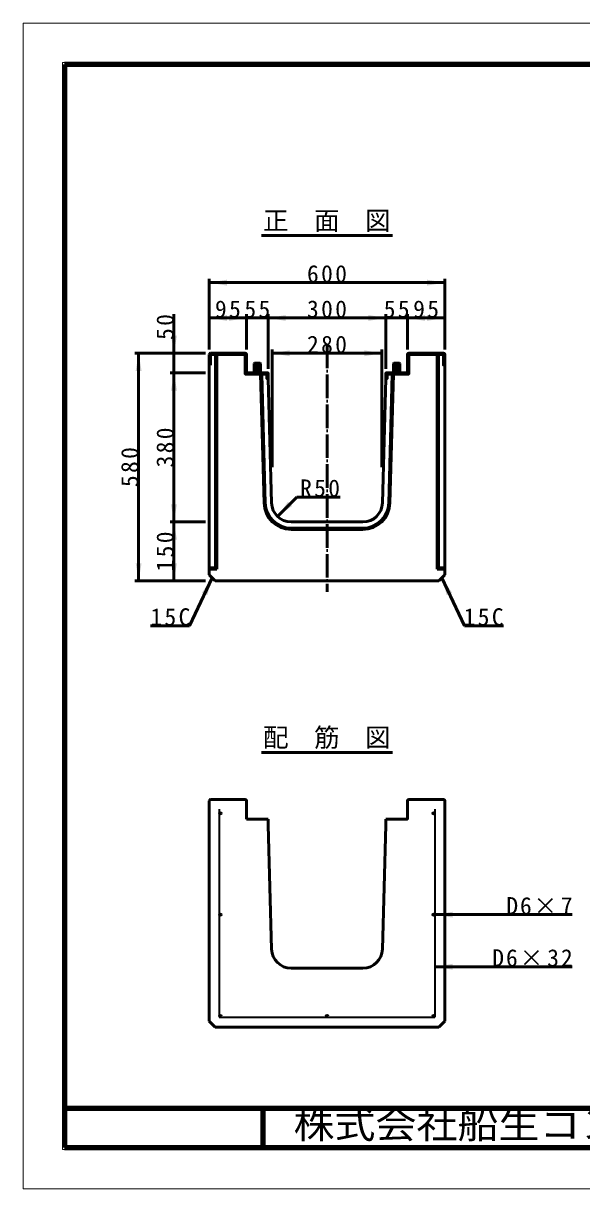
# Model space of a CAD drawing. Units: millimetres, scale not verified. Extents: x -2102 to 2102, y -1485 to 1485.
# Drawn here: x -2102 to -680, y -1485 to 1485 of the extents above; entities that cross this region are included whole.
import ezdxf
from ezdxf.enums import TextEntityAlignment as Align

# ---------------------------------------------------------------- set-up
doc = ezdxf.new("R2010")
doc.units = ezdxf.units.MM
doc.header["$LTSCALE"] = 5
doc.linetypes.add('LONG_DASHED_DOTTED', pattern=[15.25, 12, -1.5, 0.25, -1.5])
doc.layers.add('0-0_V-nasSTD', color=7, linetype='Continuous', lineweight=50)
doc.layers.add('0-1_0', color=7, linetype='Continuous', lineweight=50)
doc.styles.add('ＭＳ ゴシック', font='')
doc.styles.get('ＭＳ ゴシック').set_extended_font_data('MS Gothic')

msp = doc.modelspace()

# ---------------------------------------------------------------- linework, layer by layer
at = {"layer": '0-0_V-nasSTD', "lineweight": 100}
for p, q in [((-1997.5, 1380), (-1997.5, -1380)), ((-1997.5, -1280), (1997.5, -1280)), ((-1492.5, -1280), (-1492.5, -1380)), ((-1997.5, -1380), (1997.5, -1380))]:
    msp.add_line(p, q, dxfattribs=at)
at = {"layer": '0-0_V-nasSTD'}
for p, q in [((-1628.654, 834.105), (-1628.654, 654.105)), ((-1028.654, 834.105), (-1028.654, 654.105)), ((-1028.654, 824.105), (-1628.654, 824.105)), ((-1718.655, 744.105), (-1718.655, 644.105)), ((-1533.654, 744.105), (-1533.654, 654.105)), ((-1478.654, 744.105), (-1478.655, 604.105)), ((-1178.654, 744.105), (-1178.654, 604.105)), ((-1123.654, 744.105), (-1123.654, 654.105)), ((-1533.654, 734.105), (-1628.654, 734.105)), ((-1478.654, 734.105), (-1533.654, 734.105)), ((-1178.654, 734.105), (-1478.654, 734.105)), ((-1123.654, 734.105), (-1178.654, 734.105)), ((-1028.654, 734.105), (-1123.654, 734.105)), ((-1468.655, 654.105), (-1468.655, 354.105)), ((-1188.655, 654.105), (-1188.655, 354.105)), ((-1638.655, 644.105), (-1818.655, 644.105)), ((-1808.655, 644.105), (-1808.655, 64.105)), ((-1718.655, 644.105), (-1718.655, 594.105)), ((-1628.655, 640.605), (-1628.655, 79.105)), ((-1625.455, 639.505), (-1625.455, 614.105)), ((-1625.455, 639.505), (-1625.455, 614.105)), ((-1625.155, 644.105), (-1537.155, 644.105)), ((-1625.155, 644.105), (-1537.155, 644.105)), ((-1538.255, 640.905), (-1624.055, 640.905)), ((-1538.255, 640.905), (-1624.055, 640.905)), ((-1612.655, 640.905), (-1612.655, 97.105)), ((-1609.655, 640.905), (-1609.655, 94.105)), ((-1533.655, 640.605), (-1533.655, 594.105)), ((-1468.655, 644.105), (-1188.655, 644.105)), ((-1032.155, 644.105), (-1120.155, 644.105)), ((-1120.155, 644.105), (-1032.155, 644.105)), ((-1119.055, 640.905), (-1033.255, 640.905)), ((-1033.255, 640.905), (-1119.055, 640.905)), ((-1047.655, 94.105), (-1047.655, 640.905)), ((-1044.655, 97.105), (-1044.655, 640.905)), ((-1031.855, 639.505), (-1031.855, 614.105)), ((-1028.655, 79.105), (-1028.655, 640.605)), ((-1638.655, 594.105), (-1728.655, 594.105)), ((-1718.655, 594.105), (-1718.655, 214.105)), ((-1625.455, 614.105), (-1628.655, 614.105)), ((-1478.655, 594.105), (-1533.655, 594.105)), ((-1514.655, 594.105), (-1514.155, 599.105)), ((-1513.155, 619.105), (-1514.155, 618.105)), ((-1514.155, 599.105), (-1514.155, 618.105)), ((-1514.155, 617.384), (-1498.155, 616.825)), ((-1514.155, 615.384), (-1498.155, 614.825)), ((-1514.155, 613.384), (-1498.155, 612.825)), ((-1514.155, 611.384), (-1498.155, 610.825)), ((-1514.155, 609.384), (-1498.155, 608.825)), ((-1514.155, 607.384), (-1498.155, 606.825)), ((-1514.155, 605.384), (-1498.155, 604.825)), ((-1514.155, 603.384), (-1498.155, 602.825)), ((-1514.155, 601.384), (-1498.155, 600.825)), ((-1514.155, 599.384), (-1506.155, 599.105)), ((-1498.155, 599.105), (-1514.155, 599.105)), ((-1513.155, 619.105), (-1499.155, 619.105)), ((-1499.155, 619.105), (-1498.155, 618.105)), ((-1498.155, 599.105), (-1498.155, 618.105)), ((-1497.655, 594.105), (-1498.155, 599.105)), ((-1478.655, 579.105), (-1478.655, 594.105)), ((-1178.655, 579.105), (-1178.655, 594.105)), ((-1159.655, 594.105), (-1159.155, 599.105)), ((-1158.155, 619.105), (-1159.155, 618.105)), ((-1159.155, 599.105), (-1159.155, 618.105)), ((-1143.155, 617.384), (-1159.155, 616.825)), ((-1143.155, 615.384), (-1159.155, 614.825)), ((-1143.155, 613.384), (-1159.155, 612.825)), ((-1143.155, 611.384), (-1159.155, 610.825)), ((-1143.155, 609.384), (-1159.155, 608.825)), ((-1143.155, 607.384), (-1159.155, 606.825)), ((-1143.155, 605.384), (-1159.155, 604.825)), ((-1143.155, 603.384), (-1159.155, 602.825)), ((-1143.155, 601.384), (-1159.155, 600.825)), ((-1159.155, 599.105), (-1143.155, 599.105)), ((-1144.155, 619.105), (-1158.155, 619.105)), ((-1143.155, 599.384), (-1151.155, 599.105)), ((-1144.155, 619.105), (-1143.155, 618.105)), ((-1143.155, 599.105), (-1143.155, 618.105)), ((-1142.655, 594.105), (-1143.155, 599.105)), ((-1031.855, 614.105), (-1028.655, 614.105)), ((-1497.985, 590.905), (-1488.98, 262.215)), ((-1494.984, 590.905), (-1485.981, 262.297)), ((-1478.655, 579.105), (-1469.987, 262.735)), ((-1187.322, 262.735), (-1178.655, 579.105)), ((-1171.328, 262.297), (-1162.325, 590.905)), ((-1168.329, 262.215), (-1159.324, 590.905)), ((-1454.874, 228.269), (-1405.376, 277.766)), ((-1405.376, 277.766), (-1295.376, 277.766)), ((-1638.655, 214.105), (-1728.655, 214.105)), ((-1718.655, 214.105), (-1718.655, 64.105)), ((-1420.006, 214.105), (-1237.304, 214.105)), ((-1420.006, 198.105), (-1237.304, 198.105)), ((-1420.006, 195.105), (-1237.304, 195.105)), ((-1612.655, 97.105), (-1628.655, 97.105)), ((-1609.655, 94.105), (-1628.655, 94.105)), ((-1612.655, 97.105), (-1609.655, 94.105)), ((-1044.655, 97.105), (-1047.655, 94.105)), ((-1028.655, 94.105), (-1047.655, 94.105)), ((-1028.655, 97.105), (-1044.655, 97.105)), ((-1638.655, 64.105), (-1818.655, 64.105)), ((-1678.723, -50.603), (-1621.155, 71.605)), ((-1628.655, 79.105), (-1613.655, 64.105)), ((-1613.655, 64.105), (-1043.655, 64.105)), ((-1028.655, 79.105), (-1043.655, 64.105)), ((-978.586, -50.603), (-1036.155, 71.605)), ((-1778.723, -50.603), (-1678.723, -50.603)), ((-978.586, -50.603), (-878.586, -50.603)), ((-1628.654, -496.631), (-1628.654, -1058.131)), ((-1625.154, -493.131), (-1537.154, -493.131)), ((-1533.654, -496.631), (-1533.654, -543.131)), ((-1032.154, -493.131), (-1120.154, -493.131)), ((-1028.654, -1058.131), (-1028.654, -496.631)), ((-1478.654, -543.131), (-1533.654, -543.131)), ((-1478.654, -558.131), (-1478.654, -543.131)), ((-1478.654, -558.131), (-1469.987, -874.5)), ((-1187.322, -874.5), (-1178.654, -558.131)), ((-1178.654, -558.131), (-1178.654, -543.131)), ((-1053.654, -786.631), (-703.654, -786.631)), ((-1053.654, -919.39), (-703.654, -919.39)), ((-1420.005, -923.131), (-1237.303, -923.131)), ((-1628.654, -1058.131), (-1613.654, -1073.131)), ((-1028.654, -1058.131), (-1043.654, -1073.131)), ((-1613.654, -1073.131), (-1043.654, -1073.131))]:
    msp.add_line(p, q, dxfattribs=at)
at = {"layer": '0-0_V-nasSTD', "linetype": 'LONG_DASHED_DOTTED'}
msp.add_line((-1328.655, 666.105), (-1328.655, 36.105), dxfattribs=at)
at = {"layer": '0-0_V-nasSTD', "lineweight": 35}
for p, q in [((-1603.654, -518.131), (-1603.654, -1048.131)), ((-1053.654, -518.131), (-1053.654, -1048.131)), ((-1603.654, -1048.131), (-1053.654, -1048.131))]:
    msp.add_line(p, q, dxfattribs=at)
at = {"layer": '0-0_V-nasSTD', "lineweight": 18}
for points in [[(-2102.5, -1485), (-2102.5, 1485), (2102.5, 1485), (2102.5, -1485)], [(-2002.5, -1385), (-2002.5, 1385), (2002.5, 1385), (2002.5, -1385)]]:
    msp.add_lwpolyline(points, close=True, dxfattribs=at)
at = {"layer": '0-0_V-nasSTD', "lineweight": 100}
msp.add_lwpolyline([(1997.5, -1380), (1997.5, 1380), (-1997.5, 1380)], dxfattribs=at)
at = {"layer": '0-0_V-nasSTD'}
for points in [[(-1625.455, 614.105), (-1628.655, 614.105), (-1628.655, 640.605)], [(-1533.655, 640.605), (-1533.655, 594.105), (-1478.655, 594.105), (-1478.655, 579.105), (-1481.855, 579.105), (-1481.855, 590.905), (-1536.855, 590.905), (-1536.855, 639.505)], [(-1481.855, 590.905), (-1536.855, 590.905), (-1536.855, 639.505)], [(-1123.655, 640.605), (-1123.655, 594.105), (-1178.655, 594.105)], [(-1175.455, 579.105), (-1178.655, 579.105), (-1178.655, 594.105), (-1123.655, 594.105), (-1123.655, 640.605)], [(-1175.455, 590.905), (-1120.455, 590.905), (-1120.455, 639.505)], [(-1120.455, 639.505), (-1120.455, 590.905), (-1175.455, 590.905), (-1175.455, 579.105)], [(-1028.655, 640.605), (-1028.655, 614.105), (-1031.855, 614.105), (-1031.855, 639.505)], [(-1478.655, 579.105), (-1481.855, 579.105), (-1481.855, 590.955)], [(-1178.655, 579.105), (-1175.455, 579.105), (-1175.455, 590.905)], [(-1123.654, -496.631), (-1123.654, -543.131), (-1178.654, -543.131)]]:
    msp.add_lwpolyline(points, dxfattribs=at)
at = {"layer": '0-0_V-nasSTD', "lineweight": 35}
for centre in [(-1600.654, -528.131), (-1056.654, -528.131), (-1600.654, -786.631), (-1056.654, -786.631), (-1600.654, -1045.131), (-1328.654, -1045.131), (-1056.654, -1045.131)]:
    msp.add_circle(centre, 3, dxfattribs=at)
at = {"layer": '0-0_V-nasSTD'}
for centre, radius, start, end in [((-1625.155, 640.605), 3.5, 90, 180), ((-1625.155, 640.605), 3.5, 90, 180), ((-1624.055, 639.505), 1.4, 90, 180), ((-1624.055, 639.505), 1.4, 90, 180), ((-1538.255, 639.505), 1.4, 0, 90), ((-1538.255, 639.505), 1.4, 0, 90), ((-1537.155, 640.605), 3.5, 360, 90), ((-1537.155, 640.605), 3.5, 0, 90), ((-1120.155, 640.605), 3.5, 90, 180), ((-1120.155, 640.605), 3.5, 90, 180), ((-1119.055, 639.505), 1.4, 90, 180), ((-1119.055, 639.505), 1.4, 90, 180), ((-1033.255, 639.505), 1.4, 360, 90), ((-1033.255, 639.505), 1.4, 0, 90), ((-1032.155, 640.605), 3.5, 360, 90), ((-1032.155, 640.605), 3.5, 0, 90), ((-1420.006, 264.105), 69, 181.56935, 270), ((-1420.006, 264.105), 66, 181.56935, 270), ((-1420.006, 264.105), 50, 181.56935, 270), ((-1237.304, 264.105), 50, 270, 358.43065), ((-1237.304, 264.105), 66, 270, 358.43065), ((-1237.304, 264.105), 69, 270, 358.43065), ((-1625.154, -496.631), 3.5, 90, 180), ((-1537.154, -496.631), 3.5, 360, 90), ((-1120.154, -496.631), 3.5, 90, 180), ((-1032.154, -496.631), 3.5, 360, 90), ((-1420.005, -873.131), 50, 181.56935, 270), ((-1237.303, -873.131), 50, 270, 358.43065)]:
    msp.add_arc(centre, radius, start, end, dxfattribs=at)
for points in [[(-1628.654, 824.105), (-1583.654, 816.605), (-1583.654, 831.605)], [(-1073.654, 816.605), (-1073.654, 831.605), (-1028.654, 824.105)], [(-1628.654, 734.105), (-1583.654, 726.605), (-1583.654, 741.605)], [(-1578.654, 726.605), (-1578.654, 741.605), (-1533.654, 734.105)], [(-1478.654, 734.105), (-1433.654, 726.605), (-1433.654, 741.605)], [(-1223.654, 726.605), (-1223.654, 741.605), (-1178.654, 734.105)], [(-1123.654, 734.105), (-1078.654, 726.605), (-1078.654, 741.605)], [(-1073.654, 726.605), (-1073.654, 741.605), (-1028.654, 734.105)], [(-1726.155, 689.105), (-1718.655, 644.105), (-1711.155, 689.105)], [(-1816.155, 599.105), (-1808.655, 644.105), (-1801.155, 599.105)], [(-1628.655, 640.605), (-1628.583, 641.309), (-1625.367, 639.991)], [(-1628.655, 614.105), (-1628.655, 640.605), (-1625.455, 639.505)], [(-1628.655, 640.605), (-1625.455, 639.505), (-1625.438, 639.717)], [(-1628.655, 640.605), (-1625.438, 639.717), (-1625.367, 639.991)], [(-1628.655, 614.105), (-1625.455, 614.105), (-1625.455, 639.505)], [(-1628.583, 641.309), (-1628.371, 641.985), (-1625.243, 640.245)], [(-1628.583, 641.309), (-1625.367, 639.991), (-1625.243, 640.245)], [(-1628.371, 641.985), (-1628.027, 642.604), (-1625.243, 640.245)], [(-1628.027, 642.604), (-1627.566, 643.142), (-1625.069, 640.469)], [(-1628.027, 642.604), (-1625.243, 640.245), (-1625.069, 640.469)], [(-1627.566, 643.142), (-1627.006, 643.575), (-1625.069, 640.469)], [(-1627.006, 643.575), (-1626.37, 643.887), (-1624.854, 640.654)], [(-1627.006, 643.575), (-1625.069, 640.469), (-1624.854, 640.654)], [(-1626.37, 643.887), (-1625.685, 644.064), (-1624.854, 640.654)], [(-1625.685, 644.064), (-1625.155, 644.105), (-1624.607, 640.791)], [(-1625.685, 644.064), (-1624.854, 640.654), (-1624.607, 640.791)], [(-1625.155, 644.105), (-1624.607, 640.791), (-1624.336, 640.876)], [(-1625.155, 644.105), (-1624.336, 640.876), (-1624.055, 640.905)], [(-1625.155, 644.105), (-1624.055, 640.905), (-1537.155, 644.105)], [(-1624.055, 640.905), (-1538.255, 640.905), (-1537.155, 644.105)], [(-1538.255, 640.905), (-1538.043, 640.889), (-1537.155, 644.105)], [(-1538.043, 640.889), (-1537.768, 640.818), (-1537.155, 644.105)], [(-1537.768, 640.818), (-1537.155, 644.105), (-1536.45, 644.033)], [(-1537.768, 640.818), (-1537.514, 640.693), (-1536.45, 644.033)], [(-1537.514, 640.693), (-1536.45, 644.033), (-1535.774, 643.821)], [(-1537.514, 640.693), (-1535.774, 643.821), (-1535.155, 643.477)], [(-1537.514, 640.693), (-1537.29, 640.519), (-1535.155, 643.477)], [(-1537.29, 640.519), (-1535.155, 643.477), (-1534.618, 643.016)], [(-1537.29, 640.519), (-1534.618, 643.016), (-1534.184, 642.456)], [(-1537.29, 640.519), (-1537.106, 640.305), (-1534.184, 642.456)], [(-1537.106, 640.305), (-1534.184, 642.456), (-1533.872, 641.82)], [(-1537.106, 640.305), (-1533.872, 641.82), (-1533.695, 641.135)], [(-1537.106, 640.305), (-1536.968, 640.057), (-1533.695, 641.135)], [(-1536.968, 640.057), (-1533.695, 641.135), (-1533.655, 640.605)], [(-1536.968, 640.057), (-1536.883, 639.787), (-1533.655, 640.605)], [(-1536.883, 639.787), (-1536.855, 639.505), (-1533.655, 640.605)], [(-1536.855, 639.505), (-1533.655, 594.105), (-1533.655, 640.605)], [(-1536.855, 590.905), (-1536.855, 639.505), (-1533.655, 594.105)], [(-1468.655, 644.105), (-1423.655, 636.605), (-1423.655, 651.605)], [(-1233.655, 636.605), (-1233.655, 651.605), (-1188.655, 644.105)], [(-1123.655, 640.605), (-1123.583, 641.309), (-1120.367, 639.991)], [(-1123.655, 594.105), (-1123.655, 640.605), (-1120.455, 639.505)], [(-1123.655, 640.605), (-1120.455, 639.505), (-1120.438, 639.717)], [(-1123.655, 640.605), (-1120.438, 639.717), (-1120.367, 639.991)], [(-1123.655, 594.105), (-1120.455, 590.905), (-1120.455, 639.505)], [(-1123.583, 641.309), (-1123.371, 641.985), (-1120.243, 640.245)], [(-1123.583, 641.309), (-1120.367, 639.991), (-1120.243, 640.245)], [(-1123.371, 641.985), (-1123.027, 642.604), (-1120.243, 640.245)], [(-1123.027, 642.604), (-1122.566, 643.142), (-1120.069, 640.469)], [(-1123.027, 642.604), (-1120.243, 640.245), (-1120.069, 640.469)], [(-1122.566, 643.142), (-1122.006, 643.575), (-1120.069, 640.469)], [(-1122.006, 643.575), (-1121.37, 643.887), (-1119.854, 640.654)], [(-1122.006, 643.575), (-1120.069, 640.469), (-1119.854, 640.654)], [(-1121.37, 643.887), (-1120.685, 644.064), (-1119.854, 640.654)], [(-1120.685, 644.064), (-1120.155, 644.105), (-1119.607, 640.791)], [(-1120.685, 644.064), (-1119.854, 640.654), (-1119.607, 640.791)], [(-1120.155, 644.105), (-1119.607, 640.791), (-1119.336, 640.876)], [(-1120.155, 644.105), (-1119.336, 640.876), (-1119.055, 640.905)], [(-1120.155, 644.105), (-1119.055, 640.905), (-1032.155, 644.105)], [(-1119.055, 640.905), (-1033.255, 640.905), (-1032.155, 644.105)], [(-1033.255, 640.905), (-1033.043, 640.889), (-1032.155, 644.105)], [(-1033.043, 640.889), (-1032.768, 640.818), (-1032.155, 644.105)], [(-1032.768, 640.818), (-1032.155, 644.105), (-1031.45, 644.033)], [(-1032.768, 640.818), (-1032.514, 640.693), (-1031.45, 644.033)], [(-1032.514, 640.693), (-1031.45, 644.033), (-1030.774, 643.821)], [(-1032.514, 640.693), (-1030.774, 643.821), (-1030.155, 643.477)], [(-1032.514, 640.693), (-1032.29, 640.519), (-1030.155, 643.477)], [(-1032.29, 640.519), (-1030.155, 643.477), (-1029.618, 643.016)], [(-1032.29, 640.519), (-1029.618, 643.016), (-1029.184, 642.456)], [(-1032.29, 640.519), (-1032.106, 640.305), (-1029.184, 642.456)], [(-1032.106, 640.305), (-1029.184, 642.456), (-1028.872, 641.82)], [(-1032.106, 640.305), (-1028.872, 641.82), (-1028.695, 641.135)], [(-1032.106, 640.305), (-1031.968, 640.057), (-1028.695, 641.135)], [(-1031.968, 640.057), (-1028.695, 641.135), (-1028.655, 640.605)], [(-1031.968, 640.057), (-1031.883, 639.787), (-1028.655, 640.605)], [(-1031.883, 639.787), (-1031.855, 639.505), (-1028.655, 640.605)], [(-1031.855, 639.505), (-1028.655, 614.105), (-1028.655, 640.605)], [(-1031.855, 614.105), (-1031.855, 639.505), (-1028.655, 614.105)], [(-1726.155, 549.105), (-1718.655, 594.105), (-1711.155, 549.105)], [(-1536.855, 590.905), (-1533.655, 594.105), (-1481.855, 590.905)], [(-1533.655, 594.105), (-1481.855, 590.905), (-1478.655, 594.105)], [(-1481.855, 590.905), (-1478.655, 579.105), (-1478.655, 594.105)], [(-1178.655, 579.105), (-1178.655, 594.105), (-1175.455, 590.905)], [(-1178.655, 594.105), (-1175.455, 590.905), (-1123.655, 594.105)], [(-1175.455, 590.905), (-1123.655, 594.105), (-1120.455, 590.905)], [(-1481.855, 579.105), (-1481.855, 590.905), (-1478.655, 579.105)], [(-1178.655, 579.105), (-1175.455, 579.105), (-1175.455, 590.905)], [(-1726.155, 259.105), (-1718.655, 214.105), (-1711.155, 259.105)], [(-1454.874, 228.269), (-1428.357, 265.392), (-1417.75, 254.785)], [(-1726.155, 169.105), (-1718.655, 214.105), (-1711.155, 169.105)], [(-1816.155, 109.105), (-1808.655, 64.105), (-1801.155, 109.105)], [(-1726.155, 109.105), (-1718.655, 64.105), (-1711.155, 109.105)], [(-1647.116, 34.092), (-1633.547, 27.699), (-1621.155, 71.605)], [(-1036.155, 71.605), (-1023.763, 27.699), (-1010.193, 34.092)], [(-1603.654, -528.131), (-1603.117, -526.417), (-1602.721, -530.305)], [(-1603.117, -526.417), (-1601.109, -525.165), (-1598.818, -525.759)], [(-1603.117, -526.417), (-1598.818, -525.759), (-1597.67, -527.827)], [(-1603.117, -526.417), (-1602.721, -530.305), (-1600.502, -531.127)], [(-1603.117, -526.417), (-1600.502, -531.127), (-1598.378, -530.085)], [(-1603.117, -526.417), (-1598.378, -530.085), (-1597.67, -527.827)], [(-1059.639, -528.434), (-1058.931, -526.177), (-1054.192, -529.845)], [(-1059.639, -528.434), (-1058.491, -530.503), (-1054.192, -529.845)], [(-1058.931, -526.177), (-1056.806, -525.135), (-1054.192, -529.845)], [(-1058.491, -530.503), (-1056.2, -531.096), (-1054.192, -529.845)], [(-1056.806, -525.135), (-1054.587, -525.956), (-1054.192, -529.845)], [(-1054.587, -525.956), (-1054.192, -529.845), (-1053.654, -528.131)], [(-1603.654, -786.631), (-1603.117, -784.917), (-1602.721, -788.805)], [(-1603.117, -784.917), (-1601.109, -783.665), (-1598.818, -784.259)], [(-1603.117, -784.917), (-1598.818, -784.259), (-1597.67, -786.327)], [(-1603.117, -784.917), (-1602.721, -788.805), (-1600.502, -789.627)], [(-1603.117, -784.917), (-1600.502, -789.627), (-1598.378, -788.585)], [(-1603.117, -784.917), (-1598.378, -788.585), (-1597.67, -786.327)], [(-1059.639, -786.934), (-1058.931, -784.677), (-1054.192, -788.345)], [(-1059.639, -786.934), (-1058.491, -789.003), (-1054.192, -788.345)], [(-1058.931, -784.677), (-1056.806, -783.635), (-1054.192, -788.345)], [(-1058.491, -789.003), (-1056.2, -789.596), (-1054.192, -788.345)], [(-1056.806, -783.635), (-1054.587, -784.456), (-1054.192, -788.345)], [(-1054.587, -784.456), (-1054.192, -788.345), (-1053.654, -786.631)], [(-1053.654, -786.631), (-1008.654, -794.131), (-1008.654, -779.131)], [(-1053.654, -919.39), (-1008.654, -926.89), (-1008.654, -911.89)], [(-1603.654, -1045.131), (-1603.593, -1045.735), (-1603.348, -1043.81)], [(-1603.593, -1045.735), (-1602.11, -1042.508), (-1600.351, -1042.146)], [(-1603.593, -1045.735), (-1600.351, -1042.146), (-1598.7, -1042.855)], [(-1603.593, -1045.735), (-1603.348, -1043.81), (-1602.11, -1042.508)], [(-1603.593, -1045.735), (-1598.7, -1042.855), (-1597.75, -1044.379)], [(-1603.593, -1045.735), (-1597.841, -1046.173), (-1597.75, -1044.379)], [(-1603.593, -1045.735), (-1603.411, -1046.314), (-1603.117, -1046.845)], [(-1603.593, -1045.735), (-1603.117, -1046.845), (-1602.721, -1047.305)], [(-1603.593, -1045.735), (-1602.721, -1047.305), (-1602.241, -1047.677)], [(-1603.593, -1045.735), (-1602.241, -1047.677), (-1601.696, -1047.944)], [(-1603.593, -1045.735), (-1601.696, -1047.944), (-1601.109, -1048.096)], [(-1603.593, -1045.735), (-1601.109, -1048.096), (-1600.654, -1048.131)], [(-1603.593, -1045.735), (-1600.654, -1048.131), (-1598.94, -1047.593)], [(-1603.593, -1045.735), (-1598.94, -1047.593), (-1597.841, -1046.173)], [(-1331.62, -1045.585), (-1331.027, -1043.295), (-1330.368, -1047.593)], [(-1331.027, -1043.295), (-1330.368, -1047.593), (-1328.958, -1042.146)], [(-1330.368, -1047.593), (-1328.958, -1042.146), (-1326.7, -1042.855)], [(-1330.368, -1047.593), (-1326.7, -1042.855), (-1325.658, -1044.979)], [(-1330.368, -1047.593), (-1326.48, -1047.198), (-1325.658, -1044.979)], [(-1330.368, -1047.593), (-1328.654, -1048.131), (-1326.48, -1047.198)], [(-1059.639, -1044.827), (-1058.931, -1043.177), (-1054.192, -1043.417)], [(-1059.639, -1044.827), (-1059.277, -1046.587), (-1054.192, -1043.417)], [(-1059.277, -1046.587), (-1057.975, -1047.824), (-1054.192, -1043.417)], [(-1058.931, -1043.177), (-1057.406, -1042.227), (-1054.192, -1043.417)], [(-1057.975, -1047.824), (-1056.654, -1048.131), (-1054.192, -1043.417)], [(-1057.406, -1042.227), (-1055.612, -1042.318), (-1054.192, -1043.417)], [(-1056.654, -1048.131), (-1056.05, -1048.069), (-1054.192, -1043.417)], [(-1056.05, -1048.069), (-1055.471, -1047.888), (-1054.192, -1043.417)], [(-1055.471, -1047.888), (-1054.94, -1047.593), (-1054.192, -1043.417)], [(-1054.94, -1047.593), (-1054.48, -1047.198), (-1054.192, -1043.417)], [(-1054.48, -1047.198), (-1054.192, -1043.417), (-1054.108, -1046.718)], [(-1054.192, -1043.417), (-1054.108, -1046.718), (-1053.841, -1046.173)], [(-1054.192, -1043.417), (-1053.841, -1046.173), (-1053.689, -1045.585)], [(-1054.192, -1043.417), (-1053.689, -1045.585), (-1053.654, -1045.131)]]:
    msp.add_solid(points, dxfattribs=at)
at = {"layer": '0-1_0'}
for p, q in [((-1495.654, 944.105), (-1161.654, 944.105)), ((-1495.654, -373.131), (-1161.654, -373.131))]:
    msp.add_line(p, q, dxfattribs=at)

# ---------------------------------------------------------------- texts
at = {"layer": '0-0_V-nasSTD', "style": 'ＭＳ ゴシック'}
for s, p in [('正\u3000面\u3000図', (-1491.658, 944.105)), ('配\u3000筋\u3000図', (-1491.658, -373.131))]:
    msp.add_text(s, height=47.65, dxfattribs=at).set_placement(p, align=Align.BOTTOM_LEFT)
at = {"layer": '0-0_V-nasSTD', "style": 'ＭＳ ゴシック', "width": 1.1}
msp.add_text('株式会社船生コンクリート工業', height=69.65, dxfattribs=at).set_placement((-1414.221, -1377.45), align=Align.BOTTOM_LEFT)
at = {"layer": '0-0_V-nasSTD', "char_height": 43.99, "attachment_point": 7, "style": 'ＭＳ ゴシック'}
for s, insert in [('\\T1.2;600', (-1379.641, 824.105)), ('\\T1.2;95', (-1614.154, 734.105)), ('\\T1.2;55', (-1539.154, 734.105)), ('\\T1.2;300', (-1379.641, 734.105)), ('\\T1.2;55', (-1184.154, 734.105)), ('\\T1.2;95', (-1109.154, 734.105)), ('\\T1.2;280', (-1379.641, 644.105)), ('\\T1.2;R50', (-1397.376, 277.766)), ('\\T1.2;15C', (-1778.723, -50.603)), ('\\T1.2;15C', (-980.586, -50.603)), ('\\T1.16;D6×7', (-871.654, -786.631)), ('\\T1.17;D6×32', (-907.654, -919.39))]:
    msp.add_mtext(s, dxfattribs=dict(at, insert=insert))
at = {"layer": '0-0_V-nasSTD', "char_height": 43.99, "attachment_point": 7, "rotation": 90, "style": 'ＭＳ ゴシック'}
for s, insert in [('\\T1.2;50', (-1718.655, 678.105)), ('\\T1.2;380', (-1718.655, 353.118)), ('\\T1.2;580', (-1808.655, 303.118)), ('\\T1.2;150', (-1718.655, 88.118))]:
    msp.add_mtext(s, dxfattribs=dict(at, insert=insert))

doc.saveas('drawing.dxf')
